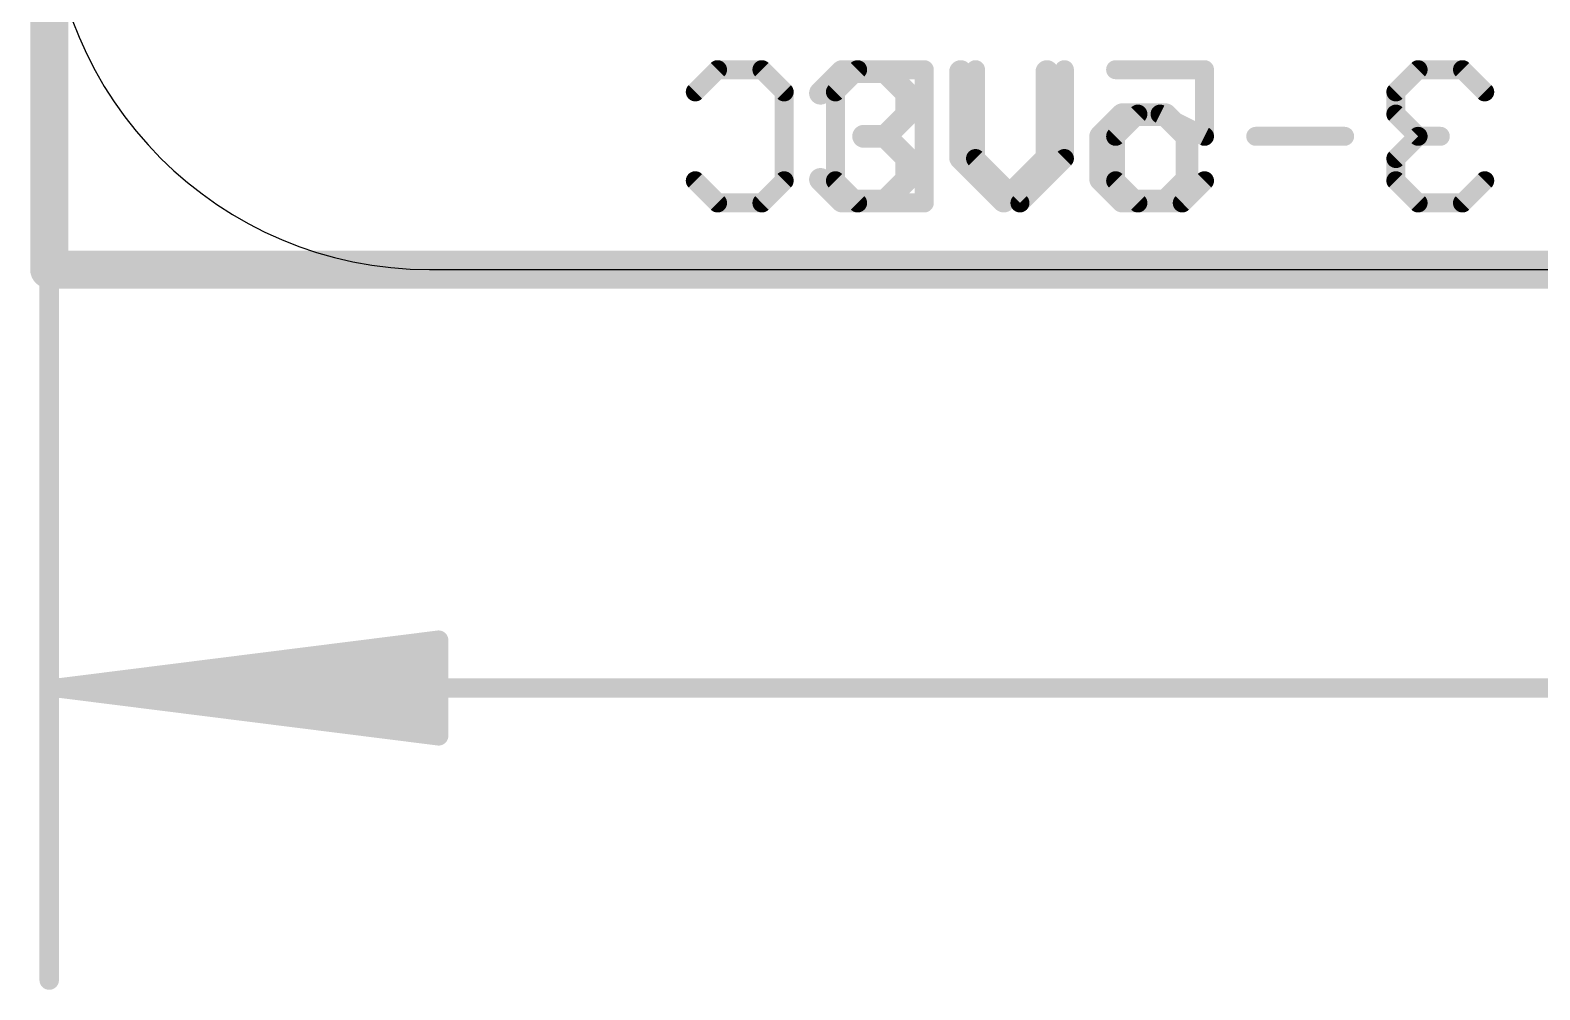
# Model space of a CAD drawing. Extents: x -3.8 to 34.1, y -4.8 to 24.4.
# Drawn here: x -0.13 to 9.95, y -4.81 to 1.6 of the extents above; entities that cross this region are included whole.
import ezdxf

# ---------------------------------------------------------------- set-up
doc = ezdxf.new("R2010")
doc.units = 0
for name, color, linetype in [('1', 12, 'CONTINUOUS'), ('16', 5, 'CONTINUOUS'), ('20', 53, 'CONTINUOUS'), ('21', 40, 'CONTINUOUS'), ('22', 6, 'CONTINUOUS'), ('47', 253, 'CONTINUOUS')]:
    doc.layers.add(name, color=color, linetype=linetype)

msp = doc.modelspace()

# ---------------------------------------------------------------- linework, layer by layer
at = {"layer": '1', "const_width": 0.254}
for points in [[(0, 0), (0, 17.78)], [(25.4, 0), (0, 0)]]:
    msp.add_lwpolyline(points, dxfattribs=at)
at = {"layer": '1', "const_width": 0.127}
for points in [[(0, 0.0635, 1), (0, -0.0635)], [(-0.0635, 0, 1), (0.0635, 0)]]:
    msp.add_lwpolyline(points, format="xyb", dxfattribs=at)
at = {"layer": '16', "const_width": 0.254}
for points in [[(0, 0), (0, 17.78)], [(25.4, 0), (0, 0)]]:
    msp.add_lwpolyline(points, dxfattribs=at)
at = {"layer": '16', "const_width": 0.127}
for points in [[(0, 0.0635, 1), (0, -0.0635)], [(-0.0635, 0, 1), (0.0635, 0)]]:
    msp.add_lwpolyline(points, format="xyb", dxfattribs=at)
at = {"layer": '20'}
msp.add_line((2.54, 0), (22.86, 0), dxfattribs=at)
msp.add_arc((2.54, 2.54), 2.54, 180, 270, dxfattribs=at)
at = {"layer": '21', "const_width": 0.1524}
for points in [[(5.1499, 1.1775), (5.294, 1.3215)], [(5.294, 1.3215), (5.5821, 1.3215)], [(5.5821, 1.3215), (5.7261, 1.1775)], [(6.0854, 1.3215), (6.0854, 0.7453)], [(6.6617, 0.7453), (6.6617, 1.3215)], [(5.7261, 1.1775), (5.7261, 1.0334)], [(5.7261, 1.0334), (5.5821, 0.8894)], [(7.165, 1.0334), (7.021, 0.8894)], [(7.4531, 1.0334), (7.165, 1.0334)], [(7.5972, 0.8894), (7.4531, 1.0334)], [(5.5821, 0.8894), (5.438, 0.8894)], [(5.5821, 0.8894), (5.7261, 0.7453)], [(7.021, 0.8894), (7.021, 0.6013)], [(7.5972, 0.6013), (7.5972, 0.8894)], [(5.7261, 0.7453), (5.7261, 0.6013)], [(6.0854, 0.7453), (6.3736, 0.4572)], [(6.3736, 0.4572), (6.6617, 0.7453)], [(5.294, 0.4572), (5.1499, 0.6013)], [(5.7261, 0.6013), (5.5821, 0.4572)], [(7.021, 0.6013), (7.165, 0.4572)], [(7.4531, 0.4572), (7.5972, 0.6013)], [(5.5821, 0.4572), (5.294, 0.4572)], [(7.165, 0.4572), (7.4531, 0.4572)]]:
    msp.add_lwpolyline(points, dxfattribs=at)
at = {"layer": '21', "const_width": 0.0762}
for points in [[(5.294, 1.3596, 1), (5.294, 1.2834)], [(5.3209, 1.2946, 1), (5.267, 1.3485)], [(5.609, 1.3485, 1), (5.5551, 1.2946)], [(5.5821, 1.2834, 1), (5.5821, 1.3596)], [(6.1235, 1.3215, 1), (6.0473, 1.3215)], [(6.6998, 1.3215, 1), (6.6236, 1.3215)], [(5.123, 1.2044, 1), (5.1769, 1.1505)], [(5.7642, 1.1775, 1), (5.688, 1.1775)], [(5.6992, 1.1505, 1), (5.7531, 1.2044)], [(5.7531, 1.0065, 1), (5.6992, 1.0604)], [(7.165, 1.0715, 1), (7.165, 0.9953)], [(7.192, 1.0065, 1), (7.1381, 1.0604)], [(7.4801, 1.0604, 1), (7.4262, 1.0065)], [(7.4531, 0.9953, 1), (7.4531, 1.0715)], [(5.688, 1.0334, 1), (5.7642, 1.0334)], [(5.438, 0.9275, 1), (5.438, 0.8513)], [(5.609, 0.9163, 1), (5.5551, 0.8624)], [(5.5551, 0.9163, 1), (5.609, 0.8624)], [(5.5821, 0.8513, 1), (5.5821, 0.9275)], [(6.994, 0.9163, 1), (7.0479, 0.8624)], [(7.0591, 0.8894, 1), (6.9829, 0.8894)], [(7.6353, 0.8894, 1), (7.5591, 0.8894)], [(7.5702, 0.8624, 1), (7.6241, 0.9163)], [(5.7642, 0.7453, 1), (5.688, 0.7453)], [(5.6992, 0.7184, 1), (5.7531, 0.7723)], [(6.1124, 0.7723, 1), (6.0585, 0.7184)], [(6.6886, 0.7184, 1), (6.6347, 0.7723)], [(6.0473, 0.7453, 1), (6.1235, 0.7453)], [(6.6236, 0.7453, 1), (6.6998, 0.7453)], [(5.1769, 0.6282, 1), (5.123, 0.5743)], [(5.688, 0.6013, 1), (5.7642, 0.6013)], [(5.7531, 0.5743, 1), (5.6992, 0.6282)], [(7.0479, 0.6282, 1), (6.994, 0.5743)], [(6.9829, 0.6013, 1), (7.0591, 0.6013)], [(7.5591, 0.6013, 1), (7.6353, 0.6013)], [(7.6241, 0.5743, 1), (7.5702, 0.6282)], [(5.294, 0.4953, 1), (5.294, 0.4191)], [(5.267, 0.4303, 1), (5.3209, 0.4841)], [(5.5551, 0.4841, 1), (5.609, 0.4303)], [(5.5821, 0.4191, 1), (5.5821, 0.4953)], [(6.3466, 0.4841, 1), (6.4005, 0.4303)], [(6.3466, 0.4303, 1), (6.4005, 0.4841)], [(7.165, 0.4953, 1), (7.165, 0.4191)], [(7.1381, 0.4303, 1), (7.192, 0.4841)], [(7.4262, 0.4841, 1), (7.4801, 0.4303)], [(7.4531, 0.4191, 1), (7.4531, 0.4953)]]:
    msp.add_lwpolyline(points, format="xyb", dxfattribs=at)
at = {"layer": '22', "const_width": 0.127}
for points in [[(4.314, 1.186), (4.4623, 1.3343)], [(4.4623, 1.3343), (4.7589, 1.3343)], [(4.7589, 1.3343), (4.9072, 1.186)], [(5.2495, 1.186), (5.3978, 1.3343)], [(5.3978, 1.3343), (5.8427, 1.3343)], [(5.8427, 1.3343), (5.8427, 0.4445)], [(6.185, 0.7411), (6.185, 1.3343)], [(6.7782, 1.3343), (6.7782, 0.7411)], [(7.1205, 1.3343), (7.7137, 1.3343)], [(7.7137, 1.3343), (7.7137, 0.8894)], [(9.1399, 1.3343), (8.9916, 1.186)], [(9.4365, 1.3343), (9.1399, 1.3343)], [(9.5847, 1.186), (9.4365, 1.3343)], [(4.9072, 1.186), (4.9072, 0.5928)], [(5.2495, 0.5928), (5.2495, 1.186)], [(8.9916, 1.186), (8.9916, 1.0377)], [(7.2688, 1.0377), (7.1205, 0.8894)], [(7.4171, 1.0377), (7.2688, 1.0377)], [(7.7137, 0.8894), (7.4171, 1.0377)], [(8.9916, 1.0377), (9.1399, 0.8894)], [(7.1205, 0.8894), (7.1205, 0.5928)], [(8.6492, 0.8894), (8.0561, 0.8894)], [(9.1399, 0.8894), (8.9916, 0.7411)], [(9.1399, 0.8894), (9.2882, 0.8894)], [(6.4816, 0.4445), (6.185, 0.7411)], [(6.7782, 0.7411), (6.4816, 0.4445)], [(8.9916, 0.7411), (8.9916, 0.5928)], [(4.4623, 0.4445), (4.314, 0.5928)], [(4.9072, 0.5928), (4.7589, 0.4445)], [(5.3978, 0.4445), (5.2495, 0.5928)], [(7.1205, 0.5928), (7.2688, 0.4445)], [(7.5654, 0.4445), (7.7137, 0.5928)], [(8.9916, 0.5928), (9.1399, 0.4445)], [(9.4365, 0.4445), (9.5847, 0.5928)], [(4.7589, 0.4445), (4.4623, 0.4445)], [(5.8427, 0.4445), (5.3978, 0.4445)], [(7.2688, 0.4445), (7.5654, 0.4445)], [(9.1399, 0.4445), (9.4365, 0.4445)]]:
    msp.add_lwpolyline(points, dxfattribs=at)
at = {"layer": '22', "const_width": 0.0635}
for points in [[(4.4623, 1.366, 1), (4.4623, 1.3025)], [(4.4847, 1.3118, 1), (4.4398, 1.3567)], [(4.7813, 1.3567, 1), (4.7364, 1.3118)], [(4.7589, 1.3025, 1), (4.7589, 1.366)], [(5.3978, 1.366, 1), (5.3978, 1.3025)], [(5.4202, 1.3118, 1), (5.3753, 1.3567)], [(5.8744, 1.3343, 1), (5.8109, 1.3343)], [(5.8427, 1.3025, 1), (5.8427, 1.366)], [(6.2168, 1.3343, 1), (6.1533, 1.3343)], [(6.8099, 1.3343, 1), (6.7464, 1.3343)], [(7.1205, 1.366, 1), (7.1205, 1.3025)], [(7.7455, 1.3343, 1), (7.682, 1.3343)], [(7.7137, 1.3025, 1), (7.7137, 1.366)], [(9.1399, 1.366, 1), (9.1399, 1.3025)], [(9.1623, 1.3118, 1), (9.1174, 1.3567)], [(9.4589, 1.3567, 1), (9.414, 1.3118)], [(9.4365, 1.3025, 1), (9.4365, 1.366)], [(4.2915, 1.2084, 1), (4.3364, 1.1635)], [(4.9389, 1.186, 1), (4.8754, 1.186)], [(4.8847, 1.1635, 1), (4.9296, 1.2084)], [(5.2813, 1.186, 1), (5.2178, 1.186)], [(5.2271, 1.2084, 1), (5.272, 1.1635)], [(9.0233, 1.186, 1), (8.9598, 1.186)], [(8.9691, 1.2084, 1), (9.014, 1.1635)], [(9.5623, 1.1635, 1), (9.6072, 1.2084)], [(7.2688, 1.0694, 1), (7.2688, 1.0059)], [(7.2913, 1.0152, 1), (7.2464, 1.0601)], [(7.4313, 1.0661, 1), (7.4029, 1.0093)], [(7.4171, 1.0059, 1), (7.4171, 1.0694)], [(8.9598, 1.0377, 1), (9.0233, 1.0377)], [(9.014, 1.0601, 1), (8.9691, 1.0152)], [(7.1523, 0.8894, 1), (7.0888, 0.8894)], [(7.0981, 0.9118, 1), (7.143, 0.8669)], [(7.682, 0.8894, 1), (7.7455, 0.8894)], [(7.6995, 0.861, 1), (7.7279, 0.9178)], [(8.0561, 0.9211, 1), (8.0561, 0.8576)], [(8.6492, 0.8576, 1), (8.6492, 0.9211)], [(9.1399, 0.9211, 1), (9.1399, 0.8576)], [(9.1623, 0.8669, 1), (9.1174, 0.9118)], [(9.1174, 0.8669, 1), (9.1623, 0.9118)], [(9.2882, 0.8576, 1), (9.2882, 0.9211)], [(6.2075, 0.7635, 1), (6.1626, 0.7186)], [(6.1533, 0.7411, 1), (6.2168, 0.7411)], [(6.7464, 0.7411, 1), (6.8099, 0.7411)], [(6.8006, 0.7186, 1), (6.7557, 0.7635)], [(9.0233, 0.7411, 1), (8.9598, 0.7411)], [(8.9691, 0.7635, 1), (9.014, 0.7186)], [(4.3364, 0.6152, 1), (4.2915, 0.5703)], [(4.8754, 0.5928, 1), (4.9389, 0.5928)], [(4.9296, 0.5703, 1), (4.8847, 0.6152)], [(5.272, 0.6152, 1), (5.2271, 0.5703)], [(5.2178, 0.5928, 1), (5.2813, 0.5928)], [(7.0888, 0.5928, 1), (7.1523, 0.5928)], [(7.143, 0.6152, 1), (7.0981, 0.5703)], [(7.7362, 0.5703, 1), (7.6913, 0.6152)], [(8.9598, 0.5928, 1), (9.0233, 0.5928)], [(9.014, 0.6152, 1), (8.9691, 0.5703)], [(9.6072, 0.5703, 1), (9.5623, 0.6152)], [(4.4623, 0.4763, 1), (4.4623, 0.4128)], [(4.7589, 0.4128, 1), (4.7589, 0.4763)], [(5.3978, 0.4763, 1), (5.3978, 0.4128)], [(5.8427, 0.4128, 1), (5.8427, 0.4763)], [(7.2688, 0.4763, 1), (7.2688, 0.4128)], [(7.5654, 0.4128, 1), (7.5654, 0.4763)], [(9.1399, 0.4763, 1), (9.1399, 0.4128)], [(9.4365, 0.4128, 1), (9.4365, 0.4763)], [(4.4398, 0.422, 1), (4.4847, 0.467)], [(4.7364, 0.467, 1), (4.7813, 0.422)], [(5.3753, 0.422, 1), (5.4202, 0.467)], [(5.8109, 0.4445, 1), (5.8744, 0.4445)], [(6.4592, 0.467, 1), (6.5041, 0.422)], [(6.4592, 0.422, 1), (6.5041, 0.467)], [(7.2464, 0.422, 1), (7.2913, 0.467)], [(7.543, 0.467, 1), (7.5879, 0.422)], [(9.1174, 0.422, 1), (9.1623, 0.467)], [(9.414, 0.467, 1), (9.4589, 0.422)]]:
    msp.add_lwpolyline(points, format="xyb", dxfattribs=at)
at = {"layer": '47', "const_width": 0.13}
for points in [[(0, 6.096), (0, -4.744)], [(0.065, -2.794), (2.6, -2.4748)], [(2.6, -2.4748), (2.6, -3.1132)], [(0.065, -2.794), (2.6, -2.534)], [(0.065, -2.794), (2.6, -2.664)], [(25.335, -2.794), (0.065, -2.794)], [(2.6, -3.1132), (0.065, -2.794)], [(2.6, -2.924), (0.065, -2.794)], [(2.6, -3.054), (0.065, -2.794)]]:
    msp.add_lwpolyline(points, dxfattribs=at)
at = {"layer": '47', "const_width": 0.065}
for points in [[(2.6325, -2.4748, 1), (2.5675, -2.4748)], [(2.6041, -2.507, 1), (2.5959, -2.4425)], [(2.6033, -2.5663, 1), (2.5967, -2.5017)], [(2.6017, -2.6965, 1), (2.5983, -2.6315)], [(0.065, -2.7615, 1), (0.065, -2.8265)], [(0.0691, -2.7618, 1), (0.0609, -2.8262)], [(0.0633, -2.7615, 1), (0.0667, -2.8265)], [(0.0667, -2.7615, 1), (0.0633, -2.8265)], [(0.0683, -2.7617, 1), (0.0617, -2.8263)], [(0.0617, -2.7617, 1), (0.0683, -2.8263)], [(0.0609, -2.7618, 1), (0.0691, -2.8262)], [(2.5983, -2.9565, 1), (2.6017, -2.8915)], [(2.5967, -3.0863, 1), (2.6033, -3.0217)], [(2.5675, -3.1132, 1), (2.6325, -3.1132)], [(2.5959, -3.1455, 1), (2.6041, -3.081)], [(-0.0325, -4.744, 1), (0.0325, -4.744)]]:
    msp.add_lwpolyline(points, format="xyb", dxfattribs=at)

doc.saveas('drawing.dxf')
